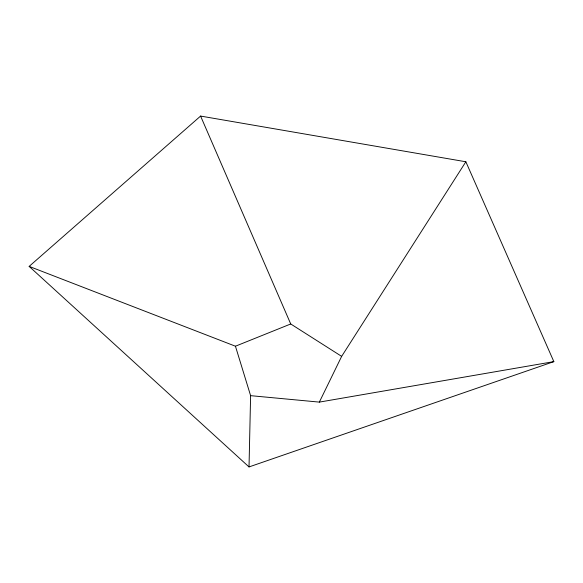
<?xml version="1.0" encoding="UTF-8"?>
<svg xmlns="http://www.w3.org/2000/svg" width="583" height="583" viewBox="0 0 583 583"><rect width="100%" height="100%" fill="white"/><g stroke="black" fill="none" stroke-linecap="round" stroke-linejoin="round"><path stroke-width="0.87" d="M249.021 466.932L250.61 395.66L235.445 346.215L29.15 266.387L200.588 116.068L465.861 161.768L553.85 361.628L249.021 466.932L29.15 266.387M250.61 395.66L319.353 402.11L341.653 356.366L465.861 161.768M235.445 346.215L290.728 323.973L341.653 356.366M319.353 402.11L553.85 361.628M200.588 116.068L290.728 323.973"/></g></svg>
